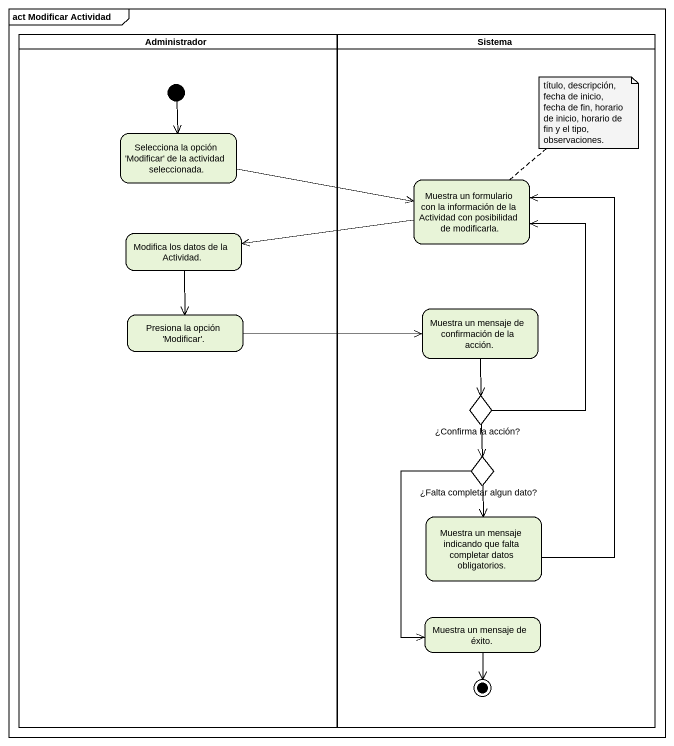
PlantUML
@startuml
mainframe act Modificar Actividad
hide empty description
state Administrador <<partition>> {
  state "Selecciona la opción 'Modificar' de la actividad seleccionada." as Selecciona_la_opción
  state "Modifica los datos de la Actividad." as Modifica_los_datos_de_la
  state "Presiona la opción 'Modificar'." as Presiona_la_opción_Modificar
  [*] --> Selecciona_la_opción
}
state Sistema <<partition>> {
  state "Muestra un formulario con la información de la Actividad con posibilidad de modificarla." as Muestra_un_formulario_con
  state "Muestra un mensaje de confirmación de la acción." as Muestra_un_mensaje_de
  state "¿Confirma la acción?" as Confirma_la_acción <<choice>>
  state "¿Falta completar algun dato?" as Falta_completar_algun_dato <<choice>>
  state "Muestra un mensaje indicando que falta completar datos obligatorios." as Muestra_un_mensaje
  state "Muestra un mensaje de éxito." as Muestra_un_mensaje_de_éxito
  Muestra_un_mensaje_de_éxito --> [*]
}
Selecciona_la_opción -right-> Muestra_un_formulario_con
Muestra_un_formulario_con -left-> Modifica_los_datos_de_la
Modifica_los_datos_de_la --> Presiona_la_opción_Modificar
Presiona_la_opción_Modificar -right-> Muestra_un_mensaje_de
Muestra_un_mensaje_de --> Confirma_la_acción
Confirma_la_acción -up-> Muestra_un_formulario_con
Confirma_la_acción --> Falta_completar_algun_dato
Falta_completar_algun_dato --> Muestra_un_mensaje
Falta_completar_algun_dato --> Muestra_un_mensaje_de_éxito
Muestra_un_mensaje -up-> Muestra_un_formulario_con
note top of Muestra_un_formulario_con : título, descripción, fecha de inicio, fecha de fin, horario de inicio, horario de fin y el tipo, observaciones.
@enduml
